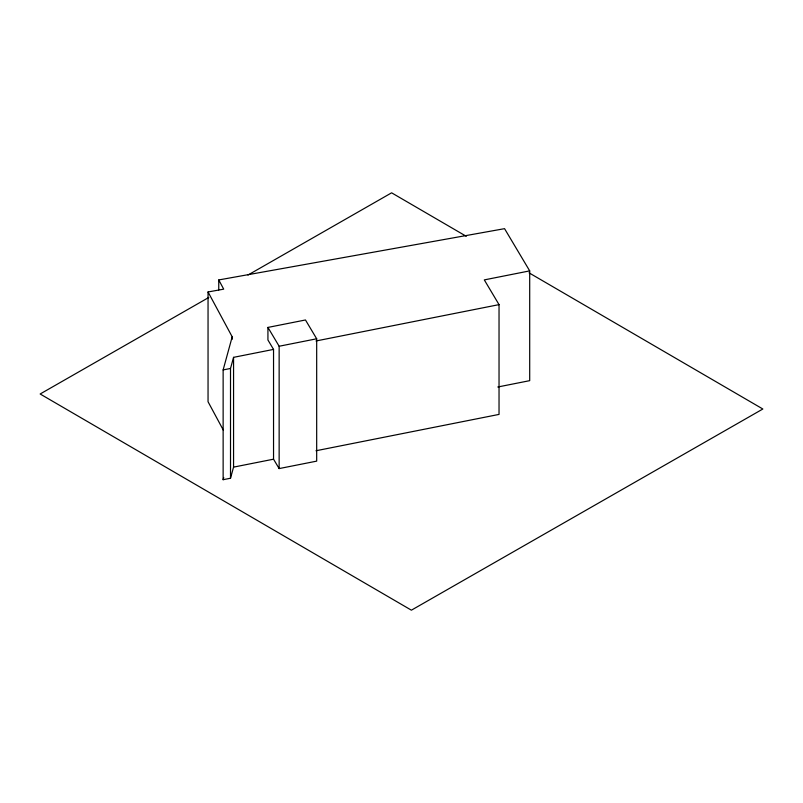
<?xml version="1.0" encoding="UTF-8"?>
<svg xmlns="http://www.w3.org/2000/svg" width="803" height="803" viewBox="0 0 803 803"><rect width="100%" height="100%" fill="white"/><g stroke="black" fill="none" stroke-linecap="round" stroke-linejoin="round"><path stroke-width="1.2" d="M273.542 349.405L267.931 339.99L267.931 327.423L305.471 319.975L316.683 338.786L316.683 461.133L279.143 468.581L273.542 459.186L273.542 349.405L233.563 357.345L233.563 467.125L230.511 478.237L223.134 479.702L223.134 369.922L232.197 336.818L208.047 291.961L223.706 289.15L218.757 279.946L504.555 228.664L529.699 270.882L529.699 380.662L497.8 386.996M230.511 478.237L230.511 368.457L233.563 357.345M223.134 479.702L223.746 477.484M208.81 297.451L40.15 393.992L411.397 610.18L762.85 409.008L529.067 272.859M247.976 275.038L391.613 192.82L466.292 236.313M529.699 270.882L484.299 279.896L499.034 304.628L499.034 414.408L315.991 450.754M267.931 327.423L279.143 346.244L316.683 338.786M315.991 340.974L499.034 304.628M223.134 369.922L230.511 368.457M233.563 467.125L273.542 459.186M223.364 430.187L208.047 401.741L208.047 291.961M279.143 346.244L279.143 468.581M232.197 336.818L232.197 339.318M218.757 279.946L218.757 289.923"/></g></svg>
